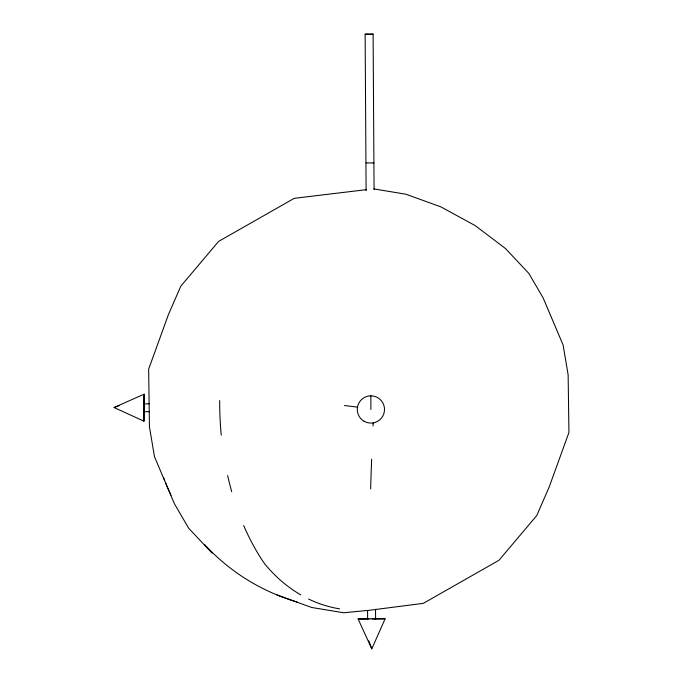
<?xml version="1.0" encoding="UTF-8"?>
<svg xmlns="http://www.w3.org/2000/svg" width="683" height="683" viewBox="0 0 683 683"><rect width="100%" height="100%" fill="white"/><g stroke="black" fill="none" stroke-linecap="round" stroke-linejoin="round"><path stroke-width="1.02" d="M144.045 403.542L144.104 394.176L114.07 407.52L143.968 421.206L144.104 394.176M143.942 411.123L143.951 421.189M143.976 404.131L144.053 396.849M144.053 403.977L149.381 403.738M369.904 618.875L358.088 618.969L371.791 648.85L385.118 618.798L372.15 618.875M114.07 407.52L119.064 405.745M366.626 189.626L294.262 198.326L218.611 241.398L180.816 286.151L168.419 314.598L148.638 369.179L149.44 426.866L154.486 456.714L174.387 503.687L188.653 528.207L212.114 553.179M366.105 190.651L365.14 34.201L373.106 34.15L374.071 189.532M367.565 610.389L367.616 618.909L368.436 618.9M374.071 618.866L375.582 618.858L375.53 609.27M385.101 618.798L375.018 618.875M373.089 162.913L373.9 162.904L366.199 162.955M370.092 618.883L373.464 618.858M369.674 34.167L373.106 34.15M368.572 34.184L365.14 34.201M368.035 618.918L358.088 618.969M149.346 411.712L144.019 411.678L144.062 403.713M373.917 188.918L405.941 194.228L440.808 206.847L475.095 225.552L505.463 248.51L528.915 273.482L543.181 298.001L563.091 344.975L568.136 374.822L568.93 432.51L549.158 487.09L536.761 515.537L498.957 560.291L423.306 603.362L369.708 610.235L343.651 612.771L311.627 607.46L276.76 594.842M368.846 640.876L371.791 648.85M370.886 395.833L370.886 409.459M344.463 405.523A213.07 27.935 7.7 0 1 357.79 407.196M370.621 488.857A209.638 9.656 -87 0 1 371.654 459.172M373.072 426.013A209.638 9.656 -87 0 1 373.217 422.854M297.131 602.013A203.483 203.474 -70.1 0 1 204.524 544.462M170.989 495.055A203.483 203.474 -70.1 0 1 165.482 482.574M164.705 480.61A203.483 203.474 -70.1 0 1 163.587 477.665M243.694 525.543A234.807 155.587 -86.9 0 0 264.637 563.817A203.935 150.397 -80 0 0 300.802 594.902M231.716 491.658A234.807 155.587 -86.9 0 1 227.627 475.505M221.249 435.148A234.807 155.587 -86.9 0 1 219.695 400.571M339.622 608.852A203.935 150.397 -80 0 1 308.571 599.017M364.082 421.257A13.626 13.626 0 0 0 384.512 409.459A13.626 13.626 0 0 0 364.082 397.66A13.626 13.626 0 0 0 364.082 421.257"/></g></svg>
